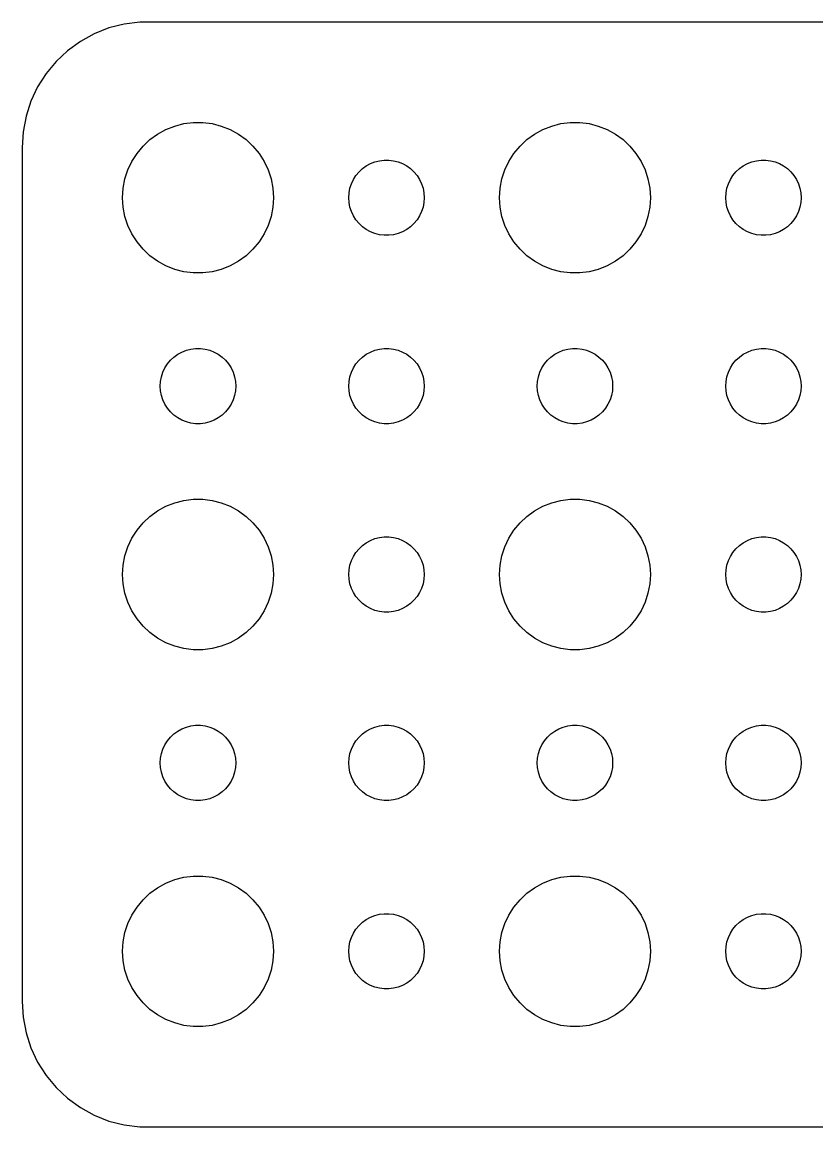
# Model space of a CAD drawing. Header units: metres. Extents: x -134 to 134, y -22 to 22.
# Drawn here: x -134.5 to -102.87, y -21.99 to 21.99 of the extents above; entities that cross this region are included whole.
import ezdxf

# ---------------------------------------------------------------- set-up
doc = ezdxf.new("R2010")
doc.units = ezdxf.units.M

msp = doc.modelspace()

# ---------------------------------------------------------------- linework, layer by layer
for p, q in [((-129.814, 21.9901), (-130.437, 21.9114)), ((129.814, 21.9901), (-129.814, 21.9901)), ((-131.045, 21.7553), (-131.629, 21.5241)), ((-130.437, 21.9114), (-131.045, 21.7553)), ((-132.179, 21.2216), (-132.687, 20.8526)), ((-131.629, 21.5241), (-132.179, 21.2216)), ((-132.687, 20.8526), (-133.145, 20.4227)), ((-133.145, 20.4227), (-133.545, 19.9389)), ((-133.545, 19.9389), (-133.882, 19.4088)), ((-133.882, 19.4088), (-134.149, 18.8406)), ((-134.149, 18.8406), (-134.343, 18.2434)), ((-134.343, 18.2434), (-134.461, 17.6267)), ((-134.461, 17.6267), (-134.5, 17)), ((-129.107, 17.533), (-128.777, 17.7145)), ((-128.777, 17.7145), (-128.427, 17.8532)), ((-128.427, 17.8532), (-128.062, 17.9469)), ((-128.062, 17.9469), (-127.688, 17.9941)), ((-127.688, 17.9941), (-127.312, 17.9941)), ((-127.312, 17.9941), (-126.938, 17.9469)), ((-126.938, 17.9469), (-126.573, 17.8532)), ((-126.573, 17.8532), (-126.223, 17.7145)), ((-126.223, 17.7145), (-125.893, 17.533)), ((-114.107, 17.533), (-113.777, 17.7145)), ((-113.777, 17.7145), (-113.427, 17.8532)), ((-113.427, 17.8532), (-113.062, 17.9469)), ((-113.062, 17.9469), (-112.688, 17.9941)), ((-112.688, 17.9941), (-112.312, 17.9941)), ((-112.312, 17.9941), (-111.938, 17.9469)), ((-111.938, 17.9469), (-111.573, 17.8532)), ((-111.573, 17.8532), (-111.223, 17.7145)), ((-111.223, 17.7145), (-110.893, 17.533)), ((-129.687, 17.0536), (-129.412, 17.3115)), ((-129.412, 17.3115), (-129.107, 17.533)), ((-125.893, 17.533), (-125.588, 17.3115)), ((-125.588, 17.3115), (-125.313, 17.0536)), ((-114.687, 17.0536), (-114.412, 17.3115)), ((-114.412, 17.3115), (-114.107, 17.533)), ((-110.893, 17.533), (-110.588, 17.3115)), ((-110.588, 17.3115), (-110.313, 17.0536)), ((-134.5, 17), (-134.5, -17)), ((-130.129, 16.4453), (-129.927, 16.7634)), ((-129.927, 16.7634), (-129.687, 17.0536)), ((-125.313, 17.0536), (-125.073, 16.7634)), ((-125.073, 16.7634), (-124.871, 16.4453)), ((-115.129, 16.4453), (-114.927, 16.7634)), ((-114.927, 16.7634), (-114.687, 17.0536)), ((-110.313, 17.0536), (-110.073, 16.7634)), ((-110.073, 16.7634), (-109.871, 16.4453)), ((-130.289, 16.1044), (-130.129, 16.4453)), ((-124.871, 16.4453), (-124.711, 16.1044)), ((-120.804, 16.2665), (-120.639, 16.3572)), ((-120.639, 16.3572), (-120.464, 16.4266)), ((-120.464, 16.4266), (-120.281, 16.4734)), ((-120.281, 16.4734), (-120.094, 16.497)), ((-120.094, 16.497), (-119.906, 16.497)), ((-119.906, 16.497), (-119.719, 16.4734)), ((-119.719, 16.4734), (-119.536, 16.4266)), ((-119.536, 16.4266), (-119.361, 16.3572)), ((-119.361, 16.3572), (-119.196, 16.2665)), ((-115.289, 16.1044), (-115.129, 16.4453)), ((-109.871, 16.4453), (-109.711, 16.1044)), ((-105.804, 16.2665), (-105.639, 16.3572)), ((-105.639, 16.3572), (-105.464, 16.4266)), ((-105.464, 16.4266), (-105.281, 16.4734)), ((-105.281, 16.4734), (-105.094, 16.497)), ((-105.094, 16.497), (-104.906, 16.497)), ((-104.906, 16.497), (-104.719, 16.4734)), ((-104.719, 16.4734), (-104.536, 16.4266)), ((-104.536, 16.4266), (-104.361, 16.3572)), ((-104.361, 16.3572), (-104.196, 16.2665)), ((-130.406, 15.7461), (-130.289, 16.1044)), ((-124.711, 16.1044), (-124.594, 15.7461)), ((-121.314, 15.7226), (-121.214, 15.8817)), ((-121.214, 15.8817), (-121.093, 16.0268)), ((-121.093, 16.0268), (-120.956, 16.1558)), ((-120.956, 16.1558), (-120.804, 16.2665)), ((-119.196, 16.2665), (-119.044, 16.1558)), ((-119.044, 16.1558), (-118.907, 16.0268)), ((-118.907, 16.0268), (-118.786, 15.8817)), ((-118.786, 15.8817), (-118.686, 15.7226)), ((-115.406, 15.7461), (-115.289, 16.1044)), ((-109.711, 16.1044), (-109.594, 15.7461)), ((-106.314, 15.7226), (-106.214, 15.8817)), ((-106.214, 15.8817), (-106.093, 16.0268)), ((-106.093, 16.0268), (-105.956, 16.1558)), ((-105.956, 16.1558), (-105.804, 16.2665)), ((-104.196, 16.2665), (-104.044, 16.1558)), ((-104.044, 16.1558), (-103.907, 16.0268)), ((-103.907, 16.0268), (-103.786, 15.8817)), ((-103.786, 15.8817), (-103.686, 15.7226)), ((-130.476, 15.376), (-130.406, 15.7461)), ((-124.594, 15.7461), (-124.524, 15.376)), ((-121.453, 15.373), (-121.395, 15.5522)), ((-121.395, 15.5522), (-121.314, 15.7226)), ((-118.686, 15.7226), (-118.605, 15.5522)), ((-118.605, 15.5522), (-118.547, 15.373)), ((-115.476, 15.376), (-115.406, 15.7461)), ((-109.594, 15.7461), (-109.524, 15.376)), ((-106.453, 15.373), (-106.395, 15.5522)), ((-106.395, 15.5522), (-106.314, 15.7226)), ((-103.686, 15.7226), (-103.605, 15.5522)), ((-103.605, 15.5522), (-103.547, 15.373)), ((-130.5, 15), (-130.476, 15.376)), ((-130.476, 14.624), (-130.5, 15)), ((-124.524, 15.376), (-124.5, 15)), ((-124.5, 15), (-124.524, 14.624)), ((-121.5, 15), (-121.488, 15.188)), ((-121.488, 14.812), (-121.5, 15)), ((-121.488, 15.188), (-121.453, 15.373)), ((-118.547, 15.373), (-118.512, 15.188)), ((-118.512, 15.188), (-118.5, 15)), ((-118.5, 15), (-118.512, 14.812)), ((-115.5, 15), (-115.476, 15.376)), ((-115.476, 14.624), (-115.5, 15)), ((-109.524, 15.376), (-109.5, 15)), ((-109.5, 15), (-109.524, 14.624)), ((-106.5, 15), (-106.488, 15.188)), ((-106.488, 14.812), (-106.5, 15)), ((-106.488, 15.188), (-106.453, 15.373)), ((-103.547, 15.373), (-103.512, 15.188)), ((-103.512, 15.188), (-103.5, 15)), ((-103.5, 15), (-103.512, 14.812)), ((-130.406, 14.2539), (-130.476, 14.624)), ((-124.524, 14.624), (-124.594, 14.2539)), ((-121.453, 14.627), (-121.488, 14.812)), ((-121.395, 14.4478), (-121.453, 14.627)), ((-118.547, 14.627), (-118.605, 14.4478)), ((-118.512, 14.812), (-118.547, 14.627)), ((-115.406, 14.2539), (-115.476, 14.624)), ((-109.524, 14.624), (-109.594, 14.2539)), ((-106.453, 14.627), (-106.488, 14.812)), ((-106.395, 14.4478), (-106.453, 14.627)), ((-103.547, 14.627), (-103.605, 14.4478)), ((-103.512, 14.812), (-103.547, 14.627)), ((-130.289, 13.8956), (-130.406, 14.2539)), ((-124.594, 14.2539), (-124.711, 13.8956)), ((-121.314, 14.2774), (-121.395, 14.4478)), ((-121.214, 14.1183), (-121.314, 14.2774)), ((-121.093, 13.9732), (-121.214, 14.1183)), ((-118.786, 14.1183), (-118.907, 13.9732)), ((-118.686, 14.2774), (-118.786, 14.1183)), ((-118.605, 14.4478), (-118.686, 14.2774)), ((-115.289, 13.8956), (-115.406, 14.2539)), ((-109.594, 14.2539), (-109.711, 13.8956)), ((-106.314, 14.2774), (-106.395, 14.4478)), ((-106.214, 14.1183), (-106.314, 14.2774)), ((-106.093, 13.9732), (-106.214, 14.1183)), ((-103.786, 14.1183), (-103.907, 13.9732)), ((-103.686, 14.2774), (-103.786, 14.1183)), ((-103.605, 14.4478), (-103.686, 14.2774)), ((-130.129, 13.5547), (-130.289, 13.8956)), ((-124.711, 13.8956), (-124.871, 13.5547)), ((-120.956, 13.8442), (-121.093, 13.9732)), ((-120.804, 13.7335), (-120.956, 13.8442)), ((-120.639, 13.6427), (-120.804, 13.7335)), ((-120.464, 13.5734), (-120.639, 13.6427)), ((-119.361, 13.6427), (-119.536, 13.5734)), ((-119.196, 13.7335), (-119.361, 13.6427)), ((-119.044, 13.8442), (-119.196, 13.7335)), ((-118.907, 13.9732), (-119.044, 13.8442)), ((-115.129, 13.5547), (-115.289, 13.8956)), ((-109.711, 13.8956), (-109.871, 13.5547)), ((-105.956, 13.8442), (-106.093, 13.9732)), ((-105.804, 13.7335), (-105.956, 13.8442)), ((-105.639, 13.6427), (-105.804, 13.7335)), ((-105.464, 13.5734), (-105.639, 13.6427)), ((-104.361, 13.6427), (-104.536, 13.5734)), ((-104.196, 13.7335), (-104.361, 13.6427)), ((-104.044, 13.8442), (-104.196, 13.7335)), ((-103.907, 13.9732), (-104.044, 13.8442)), ((-129.927, 13.2366), (-130.129, 13.5547)), ((-129.687, 12.9464), (-129.927, 13.2366)), ((-125.073, 13.2366), (-125.313, 12.9464)), ((-124.871, 13.5547), (-125.073, 13.2366)), ((-120.281, 13.5266), (-120.464, 13.5734)), ((-120.094, 13.5029), (-120.281, 13.5266)), ((-119.906, 13.5029), (-120.094, 13.5029)), ((-119.719, 13.5266), (-119.906, 13.5029)), ((-119.536, 13.5734), (-119.719, 13.5266)), ((-114.927, 13.2366), (-115.129, 13.5547)), ((-114.687, 12.9464), (-114.927, 13.2366)), ((-110.073, 13.2366), (-110.313, 12.9464)), ((-109.871, 13.5547), (-110.073, 13.2366)), ((-105.281, 13.5266), (-105.464, 13.5734)), ((-105.094, 13.5029), (-105.281, 13.5266)), ((-104.906, 13.5029), (-105.094, 13.5029)), ((-104.719, 13.5266), (-104.906, 13.5029)), ((-104.536, 13.5734), (-104.719, 13.5266)), ((-129.412, 12.6884), (-129.687, 12.9464)), ((-125.313, 12.9464), (-125.588, 12.6884)), ((-114.412, 12.6884), (-114.687, 12.9464)), ((-110.313, 12.9464), (-110.588, 12.6884)), ((-129.107, 12.467), (-129.412, 12.6884)), ((-128.777, 12.2855), (-129.107, 12.467)), ((-125.893, 12.467), (-126.223, 12.2855)), ((-125.588, 12.6884), (-125.893, 12.467)), ((-114.107, 12.467), (-114.412, 12.6884)), ((-113.777, 12.2855), (-114.107, 12.467)), ((-110.893, 12.467), (-111.223, 12.2855)), ((-110.588, 12.6884), (-110.893, 12.467)), ((-128.427, 12.1468), (-128.777, 12.2855)), ((-128.062, 12.0531), (-128.427, 12.1468)), ((-127.688, 12.0059), (-128.062, 12.0531)), ((-127.312, 12.0059), (-127.688, 12.0059)), ((-126.938, 12.0531), (-127.312, 12.0059)), ((-126.573, 12.1468), (-126.938, 12.0531)), ((-126.223, 12.2855), (-126.573, 12.1468)), ((-113.427, 12.1468), (-113.777, 12.2855)), ((-113.062, 12.0531), (-113.427, 12.1468)), ((-112.688, 12.0059), (-113.062, 12.0531)), ((-112.312, 12.0059), (-112.688, 12.0059)), ((-111.938, 12.0531), (-112.312, 12.0059)), ((-111.573, 12.1468), (-111.938, 12.0531)), ((-111.223, 12.2855), (-111.573, 12.1468)), ((-128.304, 8.76648), (-128.139, 8.85724)), ((-128.139, 8.85724), (-127.964, 8.92657)), ((-127.964, 8.92657), (-127.781, 8.97342)), ((-127.781, 8.97342), (-127.594, 8.99704)), ((-127.594, 8.99704), (-127.406, 8.99704)), ((-127.406, 8.99704), (-127.219, 8.97342)), ((-127.219, 8.97342), (-127.036, 8.92657)), ((-127.036, 8.92657), (-126.861, 8.85724)), ((-126.861, 8.85724), (-126.696, 8.76648)), ((-120.804, 8.76648), (-120.639, 8.85724)), ((-120.639, 8.85724), (-120.464, 8.92657)), ((-120.464, 8.92657), (-120.281, 8.97342)), ((-120.281, 8.97342), (-120.094, 8.99704)), ((-120.094, 8.99704), (-119.906, 8.99704)), ((-119.906, 8.99704), (-119.719, 8.97342)), ((-119.719, 8.97342), (-119.536, 8.92657)), ((-119.536, 8.92657), (-119.361, 8.85724)), ((-119.361, 8.85724), (-119.196, 8.76648)), ((-113.304, 8.76648), (-113.139, 8.85724)), ((-113.139, 8.85724), (-112.964, 8.92657)), ((-112.964, 8.92657), (-112.781, 8.97342)), ((-112.781, 8.97342), (-112.594, 8.99704)), ((-112.594, 8.99704), (-112.406, 8.99704)), ((-112.406, 8.99704), (-112.219, 8.97342)), ((-112.219, 8.97342), (-112.036, 8.92657)), ((-112.036, 8.92657), (-111.861, 8.85724)), ((-111.861, 8.85724), (-111.696, 8.76648)), ((-105.804, 8.76648), (-105.639, 8.85724)), ((-105.639, 8.85724), (-105.464, 8.92657)), ((-105.464, 8.92657), (-105.281, 8.97342)), ((-105.281, 8.97342), (-105.094, 8.99704)), ((-105.094, 8.99704), (-104.906, 8.99704)), ((-104.906, 8.99704), (-104.719, 8.97342)), ((-104.719, 8.97342), (-104.536, 8.92657)), ((-104.536, 8.92657), (-104.361, 8.85724)), ((-104.361, 8.85724), (-104.196, 8.76648)), ((-128.814, 8.22263), (-128.714, 8.38167)), ((-128.714, 8.38167), (-128.593, 8.52681)), ((-128.593, 8.52681), (-128.456, 8.65576)), ((-128.456, 8.65576), (-128.304, 8.76648)), ((-126.696, 8.76648), (-126.544, 8.65576)), ((-126.544, 8.65576), (-126.407, 8.52681)), ((-126.407, 8.52681), (-126.286, 8.38167)), ((-126.286, 8.38167), (-126.186, 8.22263)), ((-121.314, 8.22263), (-121.214, 8.38167)), ((-121.214, 8.38167), (-121.093, 8.52681)), ((-121.093, 8.52681), (-120.956, 8.65576)), ((-120.956, 8.65576), (-120.804, 8.76648)), ((-119.196, 8.76648), (-119.044, 8.65576)), ((-119.044, 8.65576), (-118.907, 8.52681)), ((-118.907, 8.52681), (-118.786, 8.38167)), ((-118.786, 8.38167), (-118.686, 8.22263)), ((-113.814, 8.22263), (-113.714, 8.38167)), ((-113.714, 8.38167), (-113.593, 8.52681)), ((-113.593, 8.52681), (-113.456, 8.65576)), ((-113.456, 8.65576), (-113.304, 8.76648)), ((-111.696, 8.76648), (-111.544, 8.65576)), ((-111.544, 8.65576), (-111.407, 8.52681)), ((-111.407, 8.52681), (-111.286, 8.38167)), ((-111.286, 8.38167), (-111.186, 8.22263)), ((-106.314, 8.22263), (-106.214, 8.38167)), ((-106.214, 8.38167), (-106.093, 8.52681)), ((-106.093, 8.52681), (-105.956, 8.65576)), ((-105.956, 8.65576), (-105.804, 8.76648)), ((-104.196, 8.76648), (-104.044, 8.65576)), ((-104.044, 8.65576), (-103.907, 8.52681)), ((-103.907, 8.52681), (-103.786, 8.38167)), ((-103.786, 8.38167), (-103.686, 8.22263)), ((-128.953, 7.87303), (-128.895, 8.05219)), ((-128.895, 8.05219), (-128.814, 8.22263)), ((-126.186, 8.22263), (-126.105, 8.05219)), ((-126.105, 8.05219), (-126.047, 7.87303)), ((-121.453, 7.87303), (-121.395, 8.05219)), ((-121.395, 8.05219), (-121.314, 8.22263)), ((-118.686, 8.22263), (-118.605, 8.05219)), ((-118.605, 8.05219), (-118.547, 7.87303)), ((-113.953, 7.87303), (-113.895, 8.05219)), ((-113.895, 8.05219), (-113.814, 8.22263)), ((-111.186, 8.22263), (-111.105, 8.05219)), ((-111.105, 8.05219), (-111.047, 7.87303)), ((-106.453, 7.87303), (-106.395, 8.05219)), ((-106.395, 8.05219), (-106.314, 8.22263)), ((-103.686, 8.22263), (-103.605, 8.05219)), ((-103.605, 8.05219), (-103.547, 7.87303)), ((-129, 7.5), (-128.988, 7.68799)), ((-128.988, 7.312), (-129, 7.5)), ((-128.988, 7.68799), (-128.953, 7.87303)), ((-126.047, 7.87303), (-126.012, 7.68799)), ((-126.012, 7.68799), (-126, 7.5)), ((-126, 7.5), (-126.012, 7.312)), ((-121.5, 7.5), (-121.488, 7.68799)), ((-121.488, 7.312), (-121.5, 7.5)), ((-121.488, 7.68799), (-121.453, 7.87303)), ((-118.547, 7.87303), (-118.512, 7.68799)), ((-118.512, 7.68799), (-118.5, 7.5)), ((-118.5, 7.5), (-118.512, 7.312)), ((-114, 7.5), (-113.988, 7.68799)), ((-113.988, 7.312), (-114, 7.5)), ((-113.988, 7.68799), (-113.953, 7.87303)), ((-111.047, 7.87303), (-111.012, 7.68799)), ((-111.012, 7.68799), (-111, 7.5)), ((-111, 7.5), (-111.012, 7.312)), ((-106.5, 7.5), (-106.488, 7.68799)), ((-106.488, 7.312), (-106.5, 7.5)), ((-106.488, 7.68799), (-106.453, 7.87303)), ((-103.547, 7.87303), (-103.512, 7.68799)), ((-103.512, 7.68799), (-103.5, 7.5)), ((-103.5, 7.5), (-103.512, 7.312)), ((-128.953, 7.12695), (-128.988, 7.312)), ((-128.895, 6.9478), (-128.953, 7.12695)), ((-126.047, 7.12695), (-126.105, 6.9478)), ((-126.012, 7.312), (-126.047, 7.12695)), ((-121.453, 7.12695), (-121.488, 7.312)), ((-121.395, 6.9478), (-121.453, 7.12695)), ((-118.547, 7.12695), (-118.605, 6.9478)), ((-118.512, 7.312), (-118.547, 7.12695)), ((-113.953, 7.12695), (-113.988, 7.312)), ((-113.895, 6.9478), (-113.953, 7.12695)), ((-111.047, 7.12695), (-111.105, 6.9478)), ((-111.012, 7.312), (-111.047, 7.12695)), ((-106.453, 7.12695), (-106.488, 7.312)), ((-106.395, 6.9478), (-106.453, 7.12695)), ((-103.547, 7.12695), (-103.605, 6.9478)), ((-103.512, 7.312), (-103.547, 7.12695)), ((-128.814, 6.77736), (-128.895, 6.9478)), ((-128.714, 6.61832), (-128.814, 6.77736)), ((-128.593, 6.47318), (-128.714, 6.61832)), ((-126.286, 6.61832), (-126.407, 6.47318)), ((-126.186, 6.77736), (-126.286, 6.61832)), ((-126.105, 6.9478), (-126.186, 6.77736)), ((-121.314, 6.77736), (-121.395, 6.9478)), ((-121.214, 6.61832), (-121.314, 6.77736)), ((-121.093, 6.47318), (-121.214, 6.61832)), ((-118.786, 6.61832), (-118.907, 6.47318)), ((-118.686, 6.77736), (-118.786, 6.61832)), ((-118.605, 6.9478), (-118.686, 6.77736)), ((-113.814, 6.77736), (-113.895, 6.9478)), ((-113.714, 6.61832), (-113.814, 6.77736)), ((-113.593, 6.47318), (-113.714, 6.61832)), ((-111.286, 6.61832), (-111.407, 6.47318)), ((-111.186, 6.77736), (-111.286, 6.61832)), ((-111.105, 6.9478), (-111.186, 6.77736)), ((-106.314, 6.77736), (-106.395, 6.9478)), ((-106.214, 6.61832), (-106.314, 6.77736)), ((-106.093, 6.47318), (-106.214, 6.61832)), ((-103.786, 6.61832), (-103.907, 6.47318)), ((-103.686, 6.77736), (-103.786, 6.61832)), ((-103.605, 6.9478), (-103.686, 6.77736)), ((-128.456, 6.34422), (-128.593, 6.47318)), ((-128.304, 6.23351), (-128.456, 6.34422)), ((-128.139, 6.14275), (-128.304, 6.23351)), ((-126.696, 6.23351), (-126.861, 6.14275)), ((-126.544, 6.34422), (-126.696, 6.23351)), ((-126.407, 6.47318), (-126.544, 6.34422)), ((-120.956, 6.34422), (-121.093, 6.47318)), ((-120.804, 6.23351), (-120.956, 6.34422)), ((-120.639, 6.14275), (-120.804, 6.23351)), ((-119.196, 6.23351), (-119.361, 6.14275)), ((-119.044, 6.34422), (-119.196, 6.23351)), ((-118.907, 6.47318), (-119.044, 6.34422)), ((-113.456, 6.34422), (-113.593, 6.47318)), ((-113.304, 6.23351), (-113.456, 6.34422)), ((-113.139, 6.14275), (-113.304, 6.23351)), ((-111.696, 6.23351), (-111.861, 6.14275)), ((-111.544, 6.34422), (-111.696, 6.23351)), ((-111.407, 6.47318), (-111.544, 6.34422)), ((-105.956, 6.34422), (-106.093, 6.47318)), ((-105.804, 6.23351), (-105.956, 6.34422)), ((-105.639, 6.14275), (-105.804, 6.23351)), ((-104.196, 6.23351), (-104.361, 6.14275)), ((-104.044, 6.34422), (-104.196, 6.23351)), ((-103.907, 6.47318), (-104.044, 6.34422)), ((-127.964, 6.07341), (-128.139, 6.14275)), ((-127.781, 6.02657), (-127.964, 6.07341)), ((-127.594, 6.00294), (-127.781, 6.02657)), ((-127.406, 6.00294), (-127.594, 6.00294)), ((-127.219, 6.02657), (-127.406, 6.00294)), ((-127.036, 6.07341), (-127.219, 6.02657)), ((-126.861, 6.14275), (-127.036, 6.07341)), ((-120.464, 6.07341), (-120.639, 6.14275)), ((-120.281, 6.02657), (-120.464, 6.07341)), ((-120.094, 6.00294), (-120.281, 6.02657)), ((-119.906, 6.00294), (-120.094, 6.00294)), ((-119.719, 6.02657), (-119.906, 6.00294)), ((-119.536, 6.07341), (-119.719, 6.02657)), ((-119.361, 6.14275), (-119.536, 6.07341)), ((-112.964, 6.07341), (-113.139, 6.14275)), ((-112.781, 6.02657), (-112.964, 6.07341)), ((-112.594, 6.00294), (-112.781, 6.02657)), ((-112.406, 6.00294), (-112.594, 6.00294)), ((-112.219, 6.02657), (-112.406, 6.00294)), ((-112.036, 6.07341), (-112.219, 6.02657)), ((-111.861, 6.14275), (-112.036, 6.07341)), ((-105.464, 6.07341), (-105.639, 6.14275)), ((-105.281, 6.02657), (-105.464, 6.07341)), ((-105.094, 6.00294), (-105.281, 6.02657)), ((-104.906, 6.00294), (-105.094, 6.00294)), ((-104.719, 6.02657), (-104.906, 6.00294)), ((-104.536, 6.07341), (-104.719, 6.02657)), ((-104.361, 6.14275), (-104.536, 6.07341)), ((-129.107, 2.53297), (-128.777, 2.71448)), ((-128.777, 2.71448), (-128.427, 2.85316)), ((-128.427, 2.85316), (-128.062, 2.94685)), ((-128.062, 2.94685), (-127.688, 2.99408)), ((-127.688, 2.99408), (-127.312, 2.99408)), ((-127.312, 2.99408), (-126.938, 2.94685)), ((-126.938, 2.94685), (-126.573, 2.85316)), ((-126.573, 2.85316), (-126.223, 2.71448)), ((-126.223, 2.71448), (-125.893, 2.53297)), ((-114.107, 2.53297), (-113.777, 2.71448)), ((-113.777, 2.71448), (-113.427, 2.85316)), ((-113.427, 2.85316), (-113.062, 2.94685)), ((-113.062, 2.94685), (-112.688, 2.99408)), ((-112.688, 2.99408), (-112.312, 2.99408)), ((-112.312, 2.99408), (-111.938, 2.94685)), ((-111.938, 2.94685), (-111.573, 2.85316)), ((-111.573, 2.85316), (-111.223, 2.71448)), ((-111.223, 2.71448), (-110.893, 2.53297)), ((-129.687, 2.05363), (-129.412, 2.31154)), ((-129.412, 2.31154), (-129.107, 2.53297)), ((-125.893, 2.53297), (-125.588, 2.31154)), ((-125.588, 2.31154), (-125.313, 2.05363)), ((-114.687, 2.05363), (-114.412, 2.31154)), ((-114.412, 2.31154), (-114.107, 2.53297)), ((-110.893, 2.53297), (-110.588, 2.31154)), ((-110.588, 2.31154), (-110.313, 2.05363)), ((-130.129, 1.44525), (-129.927, 1.76335)), ((-129.927, 1.76335), (-129.687, 2.05363)), ((-125.313, 2.05363), (-125.073, 1.76335)), ((-125.073, 1.76335), (-124.871, 1.44525)), ((-115.129, 1.44525), (-114.927, 1.76335)), ((-114.927, 1.76335), (-114.687, 2.05363)), ((-110.313, 2.05363), (-110.073, 1.76335)), ((-110.073, 1.76335), (-109.871, 1.44525)), ((-130.289, 1.10437), (-130.129, 1.44525)), ((-124.871, 1.44525), (-124.711, 1.10437)), ((-120.804, 1.26648), (-120.639, 1.35724)), ((-120.639, 1.35724), (-120.464, 1.42657)), ((-120.464, 1.42657), (-120.281, 1.47342)), ((-120.281, 1.47342), (-120.094, 1.49704)), ((-120.094, 1.49704), (-119.906, 1.49704)), ((-119.906, 1.49704), (-119.719, 1.47342)), ((-119.719, 1.47342), (-119.536, 1.42657)), ((-119.536, 1.42657), (-119.361, 1.35724)), ((-119.361, 1.35724), (-119.196, 1.26648)), ((-115.289, 1.10437), (-115.129, 1.44525)), ((-109.871, 1.44525), (-109.711, 1.10437)), ((-105.804, 1.26648), (-105.639, 1.35724)), ((-105.639, 1.35724), (-105.464, 1.42657)), ((-105.464, 1.42657), (-105.281, 1.47342)), ((-105.281, 1.47342), (-105.094, 1.49704)), ((-105.094, 1.49704), (-104.906, 1.49704)), ((-104.906, 1.49704), (-104.719, 1.47342)), ((-104.719, 1.47342), (-104.536, 1.42657)), ((-104.536, 1.42657), (-104.361, 1.35724)), ((-104.361, 1.35724), (-104.196, 1.26648)), ((-130.406, 0.746063), (-130.289, 1.10437)), ((-124.711, 1.10437), (-124.594, 0.746063)), ((-121.314, 0.722626), (-121.214, 0.881668)), ((-121.214, 0.881668), (-121.093, 1.02681)), ((-121.093, 1.02681), (-120.956, 1.15576)), ((-120.956, 1.15576), (-120.804, 1.26648)), ((-119.196, 1.26648), (-119.044, 1.15576)), ((-119.044, 1.15576), (-118.907, 1.02681)), ((-118.907, 1.02681), (-118.786, 0.881668)), ((-118.786, 0.881668), (-118.686, 0.722626)), ((-115.406, 0.746063), (-115.289, 1.10437)), ((-109.711, 1.10437), (-109.594, 0.746063)), ((-106.314, 0.722626), (-106.214, 0.881668)), ((-106.214, 0.881668), (-106.093, 1.02681)), ((-106.093, 1.02681), (-105.956, 1.15576)), ((-105.956, 1.15576), (-105.804, 1.26648)), ((-104.196, 1.26648), (-104.044, 1.15576)), ((-104.044, 1.15576), (-103.907, 1.02681)), ((-103.907, 1.02681), (-103.786, 0.881668)), ((-103.786, 0.881668), (-103.686, 0.722626)), ((-130.476, 0.375992), (-130.406, 0.746063)), ((-124.594, 0.746063), (-124.524, 0.375992)), ((-121.453, 0.373032), (-121.395, 0.552185)), ((-121.395, 0.552185), (-121.314, 0.722626)), ((-118.686, 0.722626), (-118.605, 0.552185)), ((-118.605, 0.552185), (-118.547, 0.373032)), ((-115.476, 0.375992), (-115.406, 0.746063)), ((-109.594, 0.746063), (-109.524, 0.375992)), ((-106.453, 0.373032), (-106.395, 0.552185)), ((-106.395, 0.552185), (-106.314, 0.722626)), ((-103.686, 0.722626), (-103.605, 0.552185)), ((-103.605, 0.552185), (-103.547, 0.373032)), ((-130.5, 0), (-130.476, 0.375992)), ((-130.476, -0.375992), (-130.5, 0)), ((-124.524, 0.375992), (-124.5, 0)), ((-124.5, 0), (-124.524, -0.375992)), ((-121.5, 0), (-121.488, 0.187988)), ((-121.488, -0.187988), (-121.5, 0)), ((-121.488, 0.187988), (-121.453, 0.373032)), ((-118.547, 0.373032), (-118.512, 0.187988)), ((-118.512, 0.187988), (-118.5, 0)), ((-118.5, 0), (-118.512, -0.187988)), ((-115.5, 0), (-115.476, 0.375992)), ((-115.476, -0.375992), (-115.5, 0)), ((-109.524, 0.375992), (-109.5, 0)), ((-109.5, 0), (-109.524, -0.375992)), ((-106.5, 0), (-106.488, 0.187988)), ((-106.488, -0.187988), (-106.5, 0)), ((-106.488, 0.187988), (-106.453, 0.373032)), ((-103.547, 0.373032), (-103.512, 0.187988)), ((-103.512, 0.187988), (-103.5, 0)), ((-103.5, 0), (-103.512, -0.187988)), ((-130.406, -0.746063), (-130.476, -0.375992)), ((-124.524, -0.375992), (-124.594, -0.746063)), ((-121.453, -0.373032), (-121.488, -0.187988)), ((-121.395, -0.552185), (-121.453, -0.373032)), ((-118.547, -0.373032), (-118.605, -0.552185)), ((-118.512, -0.187988), (-118.547, -0.373032)), ((-115.406, -0.746063), (-115.476, -0.375992)), ((-109.524, -0.375992), (-109.594, -0.746063)), ((-106.453, -0.373032), (-106.488, -0.187988)), ((-106.395, -0.552185), (-106.453, -0.373032)), ((-103.547, -0.373032), (-103.605, -0.552185)), ((-103.512, -0.187988), (-103.547, -0.373032)), ((-130.289, -1.10437), (-130.406, -0.746063)), ((-124.594, -0.746063), (-124.711, -1.10437)), ((-121.314, -0.722626), (-121.395, -0.552185)), ((-121.214, -0.881668), (-121.314, -0.722626)), ((-118.686, -0.722626), (-118.786, -0.881668)), ((-118.605, -0.552185), (-118.686, -0.722626)), ((-115.289, -1.10437), (-115.406, -0.746063)), ((-109.594, -0.746063), (-109.711, -1.10437)), ((-106.314, -0.722626), (-106.395, -0.552185)), ((-106.214, -0.881668), (-106.314, -0.722626)), ((-103.686, -0.722626), (-103.786, -0.881668)), ((-103.605, -0.552185), (-103.686, -0.722626)), ((-130.129, -1.44525), (-130.289, -1.10437)), ((-124.711, -1.10437), (-124.871, -1.44525)), ((-121.093, -1.02681), (-121.214, -0.881668)), ((-120.956, -1.15576), (-121.093, -1.02681)), ((-120.804, -1.26648), (-120.956, -1.15576)), ((-120.639, -1.35724), (-120.804, -1.26648)), ((-119.196, -1.26648), (-119.361, -1.35724)), ((-119.044, -1.15576), (-119.196, -1.26648)), ((-118.907, -1.02681), (-119.044, -1.15576)), ((-118.786, -0.881668), (-118.907, -1.02681)), ((-115.129, -1.44525), (-115.289, -1.10437)), ((-109.711, -1.10437), (-109.871, -1.44525)), ((-106.093, -1.02681), (-106.214, -0.881668)), ((-105.956, -1.15576), (-106.093, -1.02681)), ((-105.804, -1.26648), (-105.956, -1.15576)), ((-105.639, -1.35724), (-105.804, -1.26648)), ((-104.196, -1.26648), (-104.361, -1.35724)), ((-104.044, -1.15576), (-104.196, -1.26648)), ((-103.907, -1.02681), (-104.044, -1.15576)), ((-103.786, -0.881668), (-103.907, -1.02681)), ((-129.927, -1.76335), (-130.129, -1.44525)), ((-124.871, -1.44525), (-125.073, -1.76335)), ((-120.464, -1.42657), (-120.639, -1.35724)), ((-120.281, -1.47342), (-120.464, -1.42657)), ((-120.094, -1.49704), (-120.281, -1.47342)), ((-119.906, -1.49704), (-120.094, -1.49704)), ((-119.719, -1.47342), (-119.906, -1.49704)), ((-119.536, -1.42657), (-119.719, -1.47342)), ((-119.361, -1.35724), (-119.536, -1.42657)), ((-114.927, -1.76335), (-115.129, -1.44525)), ((-109.871, -1.44525), (-110.073, -1.76335)), ((-105.464, -1.42657), (-105.639, -1.35724)), ((-105.281, -1.47342), (-105.464, -1.42657)), ((-105.094, -1.49704), (-105.281, -1.47342)), ((-104.906, -1.49704), (-105.094, -1.49704)), ((-104.719, -1.47342), (-104.906, -1.49704)), ((-104.536, -1.42657), (-104.719, -1.47342)), ((-104.361, -1.35724), (-104.536, -1.42657)), ((-129.687, -2.05363), (-129.927, -1.76335)), ((-129.412, -2.31154), (-129.687, -2.05363)), ((-125.313, -2.05363), (-125.588, -2.31154)), ((-125.073, -1.76335), (-125.313, -2.05363)), ((-114.687, -2.05363), (-114.927, -1.76335)), ((-114.412, -2.31154), (-114.687, -2.05363)), ((-110.313, -2.05363), (-110.588, -2.31154)), ((-110.073, -1.76335), (-110.313, -2.05363)), ((-129.107, -2.53297), (-129.412, -2.31154)), ((-128.777, -2.71448), (-129.107, -2.53297)), ((-125.893, -2.53297), (-126.223, -2.71448)), ((-125.588, -2.31154), (-125.893, -2.53297)), ((-114.107, -2.53297), (-114.412, -2.31154)), ((-113.777, -2.71448), (-114.107, -2.53297)), ((-110.893, -2.53297), (-111.223, -2.71448)), ((-110.588, -2.31154), (-110.893, -2.53297)), ((-128.427, -2.85316), (-128.777, -2.71448)), ((-128.062, -2.94685), (-128.427, -2.85316)), ((-127.688, -2.99408), (-128.062, -2.94685)), ((-127.312, -2.99408), (-127.688, -2.99408)), ((-126.938, -2.94685), (-127.312, -2.99408)), ((-126.573, -2.85316), (-126.938, -2.94685)), ((-126.223, -2.71448), (-126.573, -2.85316)), ((-113.427, -2.85316), (-113.777, -2.71448)), ((-113.062, -2.94685), (-113.427, -2.85316)), ((-112.688, -2.99408), (-113.062, -2.94685)), ((-112.312, -2.99408), (-112.688, -2.99408)), ((-111.938, -2.94685), (-112.312, -2.99408)), ((-111.573, -2.85316), (-111.938, -2.94685)), ((-111.223, -2.71448), (-111.573, -2.85316)), ((-128.304, -6.23351), (-128.139, -6.14275)), ((-128.139, -6.14275), (-127.964, -6.07341)), ((-127.964, -6.07341), (-127.781, -6.02657)), ((-127.781, -6.02657), (-127.594, -6.00294)), ((-127.594, -6.00294), (-127.406, -6.00294)), ((-127.406, -6.00294), (-127.219, -6.02657)), ((-127.219, -6.02657), (-127.036, -6.07341)), ((-127.036, -6.07341), (-126.861, -6.14275)), ((-126.861, -6.14275), (-126.696, -6.23351)), ((-120.804, -6.23351), (-120.639, -6.14275)), ((-120.639, -6.14275), (-120.464, -6.07341)), ((-120.464, -6.07341), (-120.281, -6.02657)), ((-120.281, -6.02657), (-120.094, -6.00294)), ((-120.094, -6.00294), (-119.906, -6.00294)), ((-119.906, -6.00294), (-119.719, -6.02657)), ((-119.719, -6.02657), (-119.536, -6.07341)), ((-119.536, -6.07341), (-119.361, -6.14275)), ((-119.361, -6.14275), (-119.196, -6.23351)), ((-113.304, -6.23351), (-113.139, -6.14275)), ((-113.139, -6.14275), (-112.964, -6.07341)), ((-112.964, -6.07341), (-112.781, -6.02657)), ((-112.781, -6.02657), (-112.594, -6.00294)), ((-112.594, -6.00294), (-112.406, -6.00294)), ((-112.406, -6.00294), (-112.219, -6.02657)), ((-112.219, -6.02657), (-112.036, -6.07341)), ((-112.036, -6.07341), (-111.861, -6.14275)), ((-111.861, -6.14275), (-111.696, -6.23351)), ((-105.804, -6.23351), (-105.639, -6.14275)), ((-105.639, -6.14275), (-105.464, -6.07341)), ((-105.464, -6.07341), (-105.281, -6.02657)), ((-105.281, -6.02657), (-105.094, -6.00294)), ((-105.094, -6.00294), (-104.906, -6.00294)), ((-104.906, -6.00294), (-104.719, -6.02657)), ((-104.719, -6.02657), (-104.536, -6.07341)), ((-104.536, -6.07341), (-104.361, -6.14275)), ((-104.361, -6.14275), (-104.196, -6.23351)), ((-128.714, -6.61832), (-128.593, -6.47318)), ((-128.593, -6.47318), (-128.456, -6.34422)), ((-128.456, -6.34422), (-128.304, -6.23351)), ((-126.696, -6.23351), (-126.544, -6.34422)), ((-126.544, -6.34422), (-126.407, -6.47318)), ((-126.407, -6.47318), (-126.286, -6.61832)), ((-121.214, -6.61832), (-121.093, -6.47318)), ((-121.093, -6.47318), (-120.956, -6.34422)), ((-120.956, -6.34422), (-120.804, -6.23351)), ((-119.196, -6.23351), (-119.044, -6.34422)), ((-119.044, -6.34422), (-118.907, -6.47318)), ((-118.907, -6.47318), (-118.786, -6.61832)), ((-113.714, -6.61832), (-113.593, -6.47318)), ((-113.593, -6.47318), (-113.456, -6.34422)), ((-113.456, -6.34422), (-113.304, -6.23351)), ((-111.696, -6.23351), (-111.544, -6.34422)), ((-111.544, -6.34422), (-111.407, -6.47318)), ((-111.407, -6.47318), (-111.286, -6.61832)), ((-106.214, -6.61832), (-106.093, -6.47318)), ((-106.093, -6.47318), (-105.956, -6.34422)), ((-105.956, -6.34422), (-105.804, -6.23351)), ((-104.196, -6.23351), (-104.044, -6.34422)), ((-104.044, -6.34422), (-103.907, -6.47318)), ((-103.907, -6.47318), (-103.786, -6.61832)), ((-128.953, -7.12695), (-128.895, -6.9478)), ((-128.895, -6.9478), (-128.814, -6.77736)), ((-128.814, -6.77736), (-128.714, -6.61832)), ((-126.286, -6.61832), (-126.186, -6.77736)), ((-126.186, -6.77736), (-126.105, -6.9478)), ((-126.105, -6.9478), (-126.047, -7.12695)), ((-121.453, -7.12695), (-121.395, -6.9478)), ((-121.395, -6.9478), (-121.314, -6.77736)), ((-121.314, -6.77736), (-121.214, -6.61832)), ((-118.786, -6.61832), (-118.686, -6.77736)), ((-118.686, -6.77736), (-118.605, -6.9478)), ((-118.605, -6.9478), (-118.547, -7.12695)), ((-113.953, -7.12695), (-113.895, -6.9478)), ((-113.895, -6.9478), (-113.814, -6.77736)), ((-113.814, -6.77736), (-113.714, -6.61832)), ((-111.286, -6.61832), (-111.186, -6.77736)), ((-111.186, -6.77736), (-111.105, -6.9478)), ((-111.105, -6.9478), (-111.047, -7.12695)), ((-106.453, -7.12695), (-106.395, -6.9478)), ((-106.395, -6.9478), (-106.314, -6.77736)), ((-106.314, -6.77736), (-106.214, -6.61832)), ((-103.786, -6.61832), (-103.686, -6.77736)), ((-103.686, -6.77736), (-103.605, -6.9478)), ((-103.605, -6.9478), (-103.547, -7.12695)), ((-129, -7.5), (-128.988, -7.312)), ((-128.988, -7.312), (-128.953, -7.12695)), ((-126.047, -7.12695), (-126.012, -7.312)), ((-126.012, -7.312), (-126, -7.5)), ((-121.5, -7.5), (-121.488, -7.312)), ((-121.488, -7.312), (-121.453, -7.12695)), ((-118.547, -7.12695), (-118.512, -7.312)), ((-118.512, -7.312), (-118.5, -7.5)), ((-114, -7.5), (-113.988, -7.312)), ((-113.988, -7.312), (-113.953, -7.12695)), ((-111.047, -7.12695), (-111.012, -7.312)), ((-111.012, -7.312), (-111, -7.5)), ((-106.5, -7.5), (-106.488, -7.312)), ((-106.488, -7.312), (-106.453, -7.12695)), ((-103.547, -7.12695), (-103.512, -7.312)), ((-103.512, -7.312), (-103.5, -7.5)), ((-128.988, -7.68799), (-129, -7.5)), ((-128.953, -7.87303), (-128.988, -7.68799)), ((-128.895, -8.05219), (-128.953, -7.87303)), ((-126.047, -7.87303), (-126.105, -8.05219)), ((-126.012, -7.68799), (-126.047, -7.87303)), ((-126, -7.5), (-126.012, -7.68799)), ((-121.488, -7.68799), (-121.5, -7.5)), ((-121.453, -7.87303), (-121.488, -7.68799)), ((-121.395, -8.05219), (-121.453, -7.87303)), ((-118.547, -7.87303), (-118.605, -8.05219)), ((-118.512, -7.68799), (-118.547, -7.87303)), ((-118.5, -7.5), (-118.512, -7.68799)), ((-113.988, -7.68799), (-114, -7.5)), ((-113.953, -7.87303), (-113.988, -7.68799)), ((-113.895, -8.05219), (-113.953, -7.87303)), ((-111.047, -7.87303), (-111.105, -8.05219)), ((-111.012, -7.68799), (-111.047, -7.87303)), ((-111, -7.5), (-111.012, -7.68799)), ((-106.488, -7.68799), (-106.5, -7.5)), ((-106.453, -7.87303), (-106.488, -7.68799)), ((-106.395, -8.05219), (-106.453, -7.87303)), ((-103.547, -7.87303), (-103.605, -8.05219)), ((-103.512, -7.68799), (-103.547, -7.87303)), ((-103.5, -7.5), (-103.512, -7.68799)), ((-128.814, -8.22263), (-128.895, -8.05219)), ((-128.714, -8.38167), (-128.814, -8.22263)), ((-126.186, -8.22263), (-126.286, -8.38167)), ((-126.105, -8.05219), (-126.186, -8.22263)), ((-121.314, -8.22263), (-121.395, -8.05219)), ((-121.214, -8.38167), (-121.314, -8.22263)), ((-118.686, -8.22263), (-118.786, -8.38167)), ((-118.605, -8.05219), (-118.686, -8.22263)), ((-113.814, -8.22263), (-113.895, -8.05219)), ((-113.714, -8.38167), (-113.814, -8.22263)), ((-111.186, -8.22263), (-111.286, -8.38167)), ((-111.105, -8.05219), (-111.186, -8.22263)), ((-106.314, -8.22263), (-106.395, -8.05219)), ((-106.214, -8.38167), (-106.314, -8.22263)), ((-103.686, -8.22263), (-103.786, -8.38167)), ((-103.605, -8.05219), (-103.686, -8.22263)), ((-128.593, -8.52681), (-128.714, -8.38167)), ((-128.456, -8.65576), (-128.593, -8.52681)), ((-128.304, -8.76648), (-128.456, -8.65576)), ((-128.139, -8.85724), (-128.304, -8.76648)), ((-126.696, -8.76648), (-126.861, -8.85724)), ((-126.544, -8.65576), (-126.696, -8.76648)), ((-126.407, -8.52681), (-126.544, -8.65576)), ((-126.286, -8.38167), (-126.407, -8.52681)), ((-121.093, -8.52681), (-121.214, -8.38167)), ((-120.956, -8.65576), (-121.093, -8.52681)), ((-120.804, -8.76648), (-120.956, -8.65576)), ((-120.639, -8.85724), (-120.804, -8.76648)), ((-119.196, -8.76648), (-119.361, -8.85724)), ((-119.044, -8.65576), (-119.196, -8.76648)), ((-118.907, -8.52681), (-119.044, -8.65576)), ((-118.786, -8.38167), (-118.907, -8.52681)), ((-113.593, -8.52681), (-113.714, -8.38167)), ((-113.456, -8.65576), (-113.593, -8.52681)), ((-113.304, -8.76648), (-113.456, -8.65576)), ((-113.139, -8.85724), (-113.304, -8.76648)), ((-111.696, -8.76648), (-111.861, -8.85724)), ((-111.544, -8.65576), (-111.696, -8.76648)), ((-111.407, -8.52681), (-111.544, -8.65576)), ((-111.286, -8.38167), (-111.407, -8.52681)), ((-106.093, -8.52681), (-106.214, -8.38167)), ((-105.956, -8.65576), (-106.093, -8.52681)), ((-105.804, -8.76648), (-105.956, -8.65576)), ((-105.639, -8.85724), (-105.804, -8.76648)), ((-104.196, -8.76648), (-104.361, -8.85724)), ((-104.044, -8.65576), (-104.196, -8.76648)), ((-103.907, -8.52681), (-104.044, -8.65576)), ((-103.786, -8.38167), (-103.907, -8.52681)), ((-127.964, -8.92657), (-128.139, -8.85724)), ((-127.781, -8.97342), (-127.964, -8.92657)), ((-127.594, -8.99704), (-127.781, -8.97342)), ((-127.406, -8.99704), (-127.594, -8.99704)), ((-127.219, -8.97342), (-127.406, -8.99704)), ((-127.036, -8.92657), (-127.219, -8.97342)), ((-126.861, -8.85724), (-127.036, -8.92657)), ((-120.464, -8.92657), (-120.639, -8.85724)), ((-120.281, -8.97342), (-120.464, -8.92657)), ((-120.094, -8.99704), (-120.281, -8.97342)), ((-119.906, -8.99704), (-120.094, -8.99704)), ((-119.719, -8.97342), (-119.906, -8.99704)), ((-119.536, -8.92657), (-119.719, -8.97342)), ((-119.361, -8.85724), (-119.536, -8.92657)), ((-112.964, -8.92657), (-113.139, -8.85724)), ((-112.781, -8.97342), (-112.964, -8.92657)), ((-112.594, -8.99704), (-112.781, -8.97342)), ((-112.406, -8.99704), (-112.594, -8.99704)), ((-112.219, -8.97342), (-112.406, -8.99704)), ((-112.036, -8.92657), (-112.219, -8.97342)), ((-111.861, -8.85724), (-112.036, -8.92657)), ((-105.464, -8.92657), (-105.639, -8.85724)), ((-105.281, -8.97342), (-105.464, -8.92657)), ((-105.094, -8.99704), (-105.281, -8.97342)), ((-104.906, -8.99704), (-105.094, -8.99704)), ((-104.719, -8.97342), (-104.906, -8.99704)), ((-104.536, -8.92657), (-104.719, -8.97342)), ((-104.361, -8.85724), (-104.536, -8.92657)), ((-129.107, -12.467), (-128.777, -12.2855)), ((-128.777, -12.2855), (-128.427, -12.1468)), ((-128.427, -12.1468), (-128.062, -12.0531)), ((-128.062, -12.0531), (-127.688, -12.0059)), ((-127.688, -12.0059), (-127.312, -12.0059)), ((-127.312, -12.0059), (-126.938, -12.0531)), ((-126.938, -12.0531), (-126.573, -12.1468)), ((-126.573, -12.1468), (-126.223, -12.2855)), ((-126.223, -12.2855), (-125.893, -12.467)), ((-114.107, -12.467), (-113.777, -12.2855)), ((-113.777, -12.2855), (-113.427, -12.1468)), ((-113.427, -12.1468), (-113.062, -12.0531)), ((-113.062, -12.0531), (-112.688, -12.0059)), ((-112.688, -12.0059), (-112.312, -12.0059)), ((-112.312, -12.0059), (-111.938, -12.0531)), ((-111.938, -12.0531), (-111.573, -12.1468)), ((-111.573, -12.1468), (-111.223, -12.2855)), ((-111.223, -12.2855), (-110.893, -12.467)), ((-129.687, -12.9464), (-129.412, -12.6884)), ((-129.412, -12.6884), (-129.107, -12.467)), ((-125.893, -12.467), (-125.588, -12.6884)), ((-125.588, -12.6884), (-125.313, -12.9464)), ((-114.687, -12.9464), (-114.412, -12.6884)), ((-114.412, -12.6884), (-114.107, -12.467)), ((-110.893, -12.467), (-110.588, -12.6884)), ((-110.588, -12.6884), (-110.313, -12.9464)), ((-129.927, -13.2366), (-129.687, -12.9464)), ((-125.313, -12.9464), (-125.073, -13.2366)), ((-114.927, -13.2366), (-114.687, -12.9464)), ((-110.313, -12.9464), (-110.073, -13.2366)), ((-130.289, -13.8956), (-130.129, -13.5547)), ((-130.129, -13.5547), (-129.927, -13.2366)), ((-125.073, -13.2366), (-124.871, -13.5547)), ((-124.871, -13.5547), (-124.711, -13.8956)), ((-120.639, -13.6427), (-120.464, -13.5734)), ((-120.464, -13.5734), (-120.281, -13.5266)), ((-120.281, -13.5266), (-120.094, -13.5029)), ((-120.094, -13.5029), (-119.906, -13.5029)), ((-119.906, -13.5029), (-119.719, -13.5266)), ((-119.719, -13.5266), (-119.536, -13.5734)), ((-119.536, -13.5734), (-119.361, -13.6427)), ((-115.289, -13.8956), (-115.129, -13.5547)), ((-115.129, -13.5547), (-114.927, -13.2366)), ((-110.073, -13.2366), (-109.871, -13.5547)), ((-109.871, -13.5547), (-109.711, -13.8956)), ((-105.639, -13.6427), (-105.464, -13.5734)), ((-105.464, -13.5734), (-105.281, -13.5266)), ((-105.281, -13.5266), (-105.094, -13.5029)), ((-105.094, -13.5029), (-104.906, -13.5029)), ((-104.906, -13.5029), (-104.719, -13.5266)), ((-104.719, -13.5266), (-104.536, -13.5734)), ((-104.536, -13.5734), (-104.361, -13.6427)), ((-130.406, -14.2539), (-130.289, -13.8956)), ((-124.711, -13.8956), (-124.594, -14.2539)), ((-121.214, -14.1183), (-121.093, -13.9732)), ((-121.093, -13.9732), (-120.956, -13.8442)), ((-120.956, -13.8442), (-120.804, -13.7335)), ((-120.804, -13.7335), (-120.639, -13.6427)), ((-119.361, -13.6427), (-119.196, -13.7335)), ((-119.196, -13.7335), (-119.044, -13.8442)), ((-119.044, -13.8442), (-118.907, -13.9732)), ((-118.907, -13.9732), (-118.786, -14.1183)), ((-115.406, -14.2539), (-115.289, -13.8956)), ((-109.711, -13.8956), (-109.594, -14.2539)), ((-106.214, -14.1183), (-106.093, -13.9732)), ((-106.093, -13.9732), (-105.956, -13.8442)), ((-105.956, -13.8442), (-105.804, -13.7335)), ((-105.804, -13.7335), (-105.639, -13.6427)), ((-104.361, -13.6427), (-104.196, -13.7335)), ((-104.196, -13.7335), (-104.044, -13.8442)), ((-104.044, -13.8442), (-103.907, -13.9732)), ((-103.907, -13.9732), (-103.786, -14.1183)), ((-130.476, -14.624), (-130.406, -14.2539)), ((-124.594, -14.2539), (-124.524, -14.624)), ((-121.453, -14.627), (-121.395, -14.4478)), ((-121.395, -14.4478), (-121.314, -14.2774)), ((-121.314, -14.2774), (-121.214, -14.1183)), ((-118.786, -14.1183), (-118.686, -14.2774)), ((-118.686, -14.2774), (-118.605, -14.4478)), ((-118.605, -14.4478), (-118.547, -14.627)), ((-115.476, -14.624), (-115.406, -14.2539)), ((-109.594, -14.2539), (-109.524, -14.624)), ((-106.453, -14.627), (-106.395, -14.4478)), ((-106.395, -14.4478), (-106.314, -14.2774)), ((-106.314, -14.2774), (-106.214, -14.1183)), ((-103.786, -14.1183), (-103.686, -14.2774)), ((-103.686, -14.2774), (-103.605, -14.4478)), ((-103.605, -14.4478), (-103.547, -14.627)), ((-130.5, -15), (-130.476, -14.624)), ((-124.524, -14.624), (-124.5, -15)), ((-121.5, -15), (-121.488, -14.812)), ((-121.488, -14.812), (-121.453, -14.627)), ((-118.547, -14.627), (-118.512, -14.812)), ((-118.512, -14.812), (-118.5, -15)), ((-115.5, -15), (-115.476, -14.624)), ((-109.524, -14.624), (-109.5, -15)), ((-106.5, -15), (-106.488, -14.812)), ((-106.488, -14.812), (-106.453, -14.627)), ((-103.547, -14.627), (-103.512, -14.812)), ((-103.512, -14.812), (-103.5, -15)), ((-130.476, -15.376), (-130.5, -15)), ((-130.406, -15.7461), (-130.476, -15.376)), ((-124.524, -15.376), (-124.594, -15.7461)), ((-124.5, -15), (-124.524, -15.376)), ((-121.488, -15.188), (-121.5, -15)), ((-121.453, -15.373), (-121.488, -15.188)), ((-121.395, -15.5522), (-121.453, -15.373)), ((-118.547, -15.373), (-118.605, -15.5522)), ((-118.512, -15.188), (-118.547, -15.373)), ((-118.5, -15), (-118.512, -15.188)), ((-115.476, -15.376), (-115.5, -15)), ((-115.406, -15.7461), (-115.476, -15.376)), ((-109.524, -15.376), (-109.594, -15.7461)), ((-109.5, -15), (-109.524, -15.376)), ((-106.488, -15.188), (-106.5, -15)), ((-106.453, -15.373), (-106.488, -15.188)), ((-106.395, -15.5522), (-106.453, -15.373)), ((-103.547, -15.373), (-103.605, -15.5522)), ((-103.512, -15.188), (-103.547, -15.373)), ((-103.5, -15), (-103.512, -15.188)), ((-130.289, -16.1044), (-130.406, -15.7461)), ((-124.594, -15.7461), (-124.711, -16.1044)), ((-121.314, -15.7226), (-121.395, -15.5522)), ((-121.214, -15.8817), (-121.314, -15.7226)), ((-118.686, -15.7226), (-118.786, -15.8817)), ((-118.605, -15.5522), (-118.686, -15.7226)), ((-115.289, -16.1044), (-115.406, -15.7461)), ((-109.594, -15.7461), (-109.711, -16.1044)), ((-106.314, -15.7226), (-106.395, -15.5522)), ((-106.214, -15.8817), (-106.314, -15.7226)), ((-103.686, -15.7226), (-103.786, -15.8817)), ((-103.605, -15.5522), (-103.686, -15.7226)), ((-130.129, -16.4453), (-130.289, -16.1044)), ((-124.711, -16.1044), (-124.871, -16.4453)), ((-121.093, -16.0268), (-121.214, -15.8817)), ((-120.956, -16.1558), (-121.093, -16.0268)), ((-120.804, -16.2665), (-120.956, -16.1558)), ((-120.639, -16.3572), (-120.804, -16.2665)), ((-119.196, -16.2665), (-119.361, -16.3572)), ((-119.044, -16.1558), (-119.196, -16.2665)), ((-118.907, -16.0268), (-119.044, -16.1558)), ((-118.786, -15.8817), (-118.907, -16.0268)), ((-115.129, -16.4453), (-115.289, -16.1044)), ((-109.711, -16.1044), (-109.871, -16.4453)), ((-106.093, -16.0268), (-106.214, -15.8817)), ((-105.956, -16.1558), (-106.093, -16.0268)), ((-105.804, -16.2665), (-105.956, -16.1558)), ((-105.639, -16.3572), (-105.804, -16.2665)), ((-104.196, -16.2665), (-104.361, -16.3572)), ((-104.044, -16.1558), (-104.196, -16.2665)), ((-103.907, -16.0268), (-104.044, -16.1558)), ((-103.786, -15.8817), (-103.907, -16.0268)), ((-129.927, -16.7634), (-130.129, -16.4453)), ((-124.871, -16.4453), (-125.073, -16.7634)), ((-120.464, -16.4266), (-120.639, -16.3572)), ((-120.281, -16.4734), (-120.464, -16.4266)), ((-120.094, -16.497), (-120.281, -16.4734)), ((-119.906, -16.497), (-120.094, -16.497)), ((-119.719, -16.4734), (-119.906, -16.497)), ((-119.536, -16.4266), (-119.719, -16.4734)), ((-119.361, -16.3572), (-119.536, -16.4266)), ((-114.927, -16.7634), (-115.129, -16.4453)), ((-109.871, -16.4453), (-110.073, -16.7634)), ((-105.464, -16.4266), (-105.639, -16.3572)), ((-105.281, -16.4734), (-105.464, -16.4266)), ((-105.094, -16.497), (-105.281, -16.4734)), ((-104.906, -16.497), (-105.094, -16.497)), ((-104.719, -16.4734), (-104.906, -16.497)), ((-104.536, -16.4266), (-104.719, -16.4734)), ((-104.361, -16.3572), (-104.536, -16.4266)), ((-134.5, -17), (-134.461, -17.6267)), ((-129.687, -17.0536), (-129.927, -16.7634)), ((-129.412, -17.3115), (-129.687, -17.0536)), ((-125.313, -17.0536), (-125.588, -17.3115)), ((-125.073, -16.7634), (-125.313, -17.0536)), ((-114.687, -17.0536), (-114.927, -16.7634)), ((-114.412, -17.3115), (-114.687, -17.0536)), ((-110.313, -17.0536), (-110.588, -17.3115)), ((-110.073, -16.7634), (-110.313, -17.0536)), ((-129.107, -17.533), (-129.412, -17.3115)), ((-128.777, -17.7145), (-129.107, -17.533)), ((-125.893, -17.533), (-126.223, -17.7145)), ((-125.588, -17.3115), (-125.893, -17.533)), ((-114.107, -17.533), (-114.412, -17.3115)), ((-113.777, -17.7145), (-114.107, -17.533)), ((-110.893, -17.533), (-111.223, -17.7145)), ((-110.588, -17.3115), (-110.893, -17.533)), ((-134.461, -17.6267), (-134.343, -18.2434)), ((-128.427, -17.8532), (-128.777, -17.7145)), ((-128.062, -17.9469), (-128.427, -17.8532)), ((-127.688, -17.9941), (-128.062, -17.9469)), ((-127.312, -17.9941), (-127.688, -17.9941)), ((-126.938, -17.9469), (-127.312, -17.9941)), ((-126.573, -17.8532), (-126.938, -17.9469)), ((-126.223, -17.7145), (-126.573, -17.8532)), ((-113.427, -17.8532), (-113.777, -17.7145)), ((-113.062, -17.9469), (-113.427, -17.8532)), ((-112.688, -17.9941), (-113.062, -17.9469)), ((-112.312, -17.9941), (-112.688, -17.9941)), ((-111.938, -17.9469), (-112.312, -17.9941)), ((-111.573, -17.8532), (-111.938, -17.9469)), ((-111.223, -17.7145), (-111.573, -17.8532)), ((-134.343, -18.2434), (-134.149, -18.8406)), ((-134.149, -18.8406), (-133.882, -19.4088)), ((-133.882, -19.4088), (-133.545, -19.9389)), ((-133.545, -19.9389), (-133.145, -20.4227)), ((-133.145, -20.4227), (-132.687, -20.8526)), ((-132.687, -20.8526), (-132.179, -21.2216)), ((-132.179, -21.2216), (-131.629, -21.5241)), ((-131.629, -21.5241), (-131.045, -21.7553)), ((-131.045, -21.7553), (-130.437, -21.9114)), ((-130.437, -21.9114), (-129.814, -21.9901)), ((-129.814, -21.9901), (129.814, -21.9901))]:
    msp.add_line(p, q)

doc.saveas('drawing.dxf')
